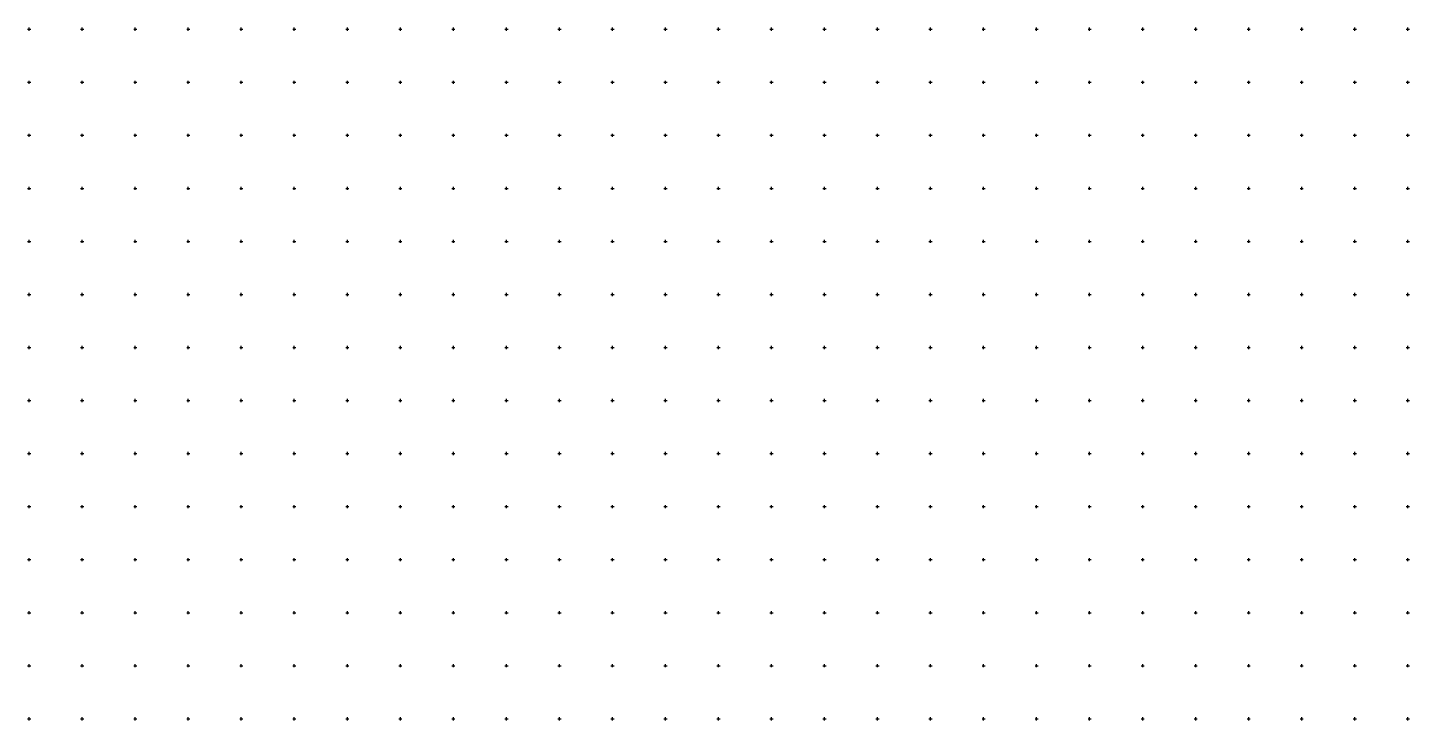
# Model space of a CAD drawing. Extents: x 542197 to 550482, y 1822129 to 1845893.
# Drawn here: x 544997 to 547603, y 1839997 to 1841303 of the extents above; entities that cross this region are included whole.
import ezdxf

# ---------------------------------------------------------------- set-up
doc = ezdxf.new("R2010")
doc.units = 0
doc.layers.add('Level 63', color=7, linetype='Continuous')

msp = doc.modelspace()

# ---------------------------------------------------------------- linework, layer by layer
at = {"layer": 'Level 63'}
for p, q in [((544997, 1841300), (545003, 1841300)), ((545000, 1841297), (545000, 1841303)), ((545097, 1841300), (545103, 1841300)), ((545100, 1841297), (545100, 1841303)), ((545197, 1841300), (545203, 1841300)), ((545200, 1841297), (545200, 1841303)), ((545297, 1841300), (545303, 1841300)), ((545300, 1841297), (545300, 1841303)), ((545397, 1841300), (545403, 1841300)), ((545400, 1841297), (545400, 1841303)), ((545497, 1841300), (545503, 1841300)), ((545500, 1841297), (545500, 1841303)), ((545597, 1841300), (545603, 1841300)), ((545600, 1841297), (545600, 1841303)), ((545697, 1841300), (545703, 1841300)), ((545700, 1841297), (545700, 1841303)), ((545797, 1841300), (545803, 1841300)), ((545800, 1841297), (545800, 1841303)), ((545897, 1841300), (545903, 1841300)), ((545900, 1841297), (545900, 1841303)), ((545997, 1841300), (546003, 1841300)), ((546000, 1841297), (546000, 1841303)), ((546097, 1841300), (546103, 1841300)), ((546100, 1841297), (546100, 1841303)), ((546197, 1841300), (546203, 1841300)), ((546200, 1841297), (546200, 1841303)), ((546297, 1841300), (546303, 1841300)), ((546300, 1841297), (546300, 1841303)), ((546397, 1841300), (546403, 1841300)), ((546400, 1841297), (546400, 1841303)), ((546497, 1841300), (546503, 1841300)), ((546500, 1841297), (546500, 1841303)), ((546597, 1841300), (546603, 1841300)), ((546600, 1841297), (546600, 1841303)), ((546697, 1841300), (546703, 1841300)), ((546700, 1841297), (546700, 1841303)), ((546797, 1841300), (546803, 1841300)), ((546800, 1841297), (546800, 1841303)), ((546897, 1841300), (546903, 1841300)), ((546900, 1841297), (546900, 1841303)), ((546997, 1841300), (547003, 1841300)), ((547000, 1841297), (547000, 1841303)), ((547097, 1841300), (547103, 1841300)), ((547100, 1841297), (547100, 1841303)), ((547197, 1841300), (547203, 1841300)), ((547200, 1841297), (547200, 1841303)), ((547297, 1841300), (547303, 1841300)), ((547300, 1841297), (547300, 1841303)), ((547397, 1841300), (547403, 1841300)), ((547400, 1841297), (547400, 1841303)), ((547497, 1841300), (547503, 1841300)), ((547500, 1841297), (547500, 1841303)), ((547597, 1841300), (547603, 1841300)), ((547600, 1841297), (547600, 1841303)), ((544997, 1841200), (545003, 1841200)), ((545000, 1841197), (545000, 1841203)), ((545097, 1841200), (545103, 1841200)), ((545100, 1841197), (545100, 1841203)), ((545197, 1841200), (545203, 1841200)), ((545200, 1841197), (545200, 1841203)), ((545297, 1841200), (545303, 1841200)), ((545300, 1841197), (545300, 1841203)), ((545397, 1841200), (545403, 1841200)), ((545400, 1841197), (545400, 1841203)), ((545497, 1841200), (545503, 1841200)), ((545500, 1841197), (545500, 1841203)), ((545597, 1841200), (545603, 1841200)), ((545600, 1841197), (545600, 1841203)), ((545697, 1841200), (545703, 1841200)), ((545700, 1841197), (545700, 1841203)), ((545797, 1841200), (545803, 1841200)), ((545800, 1841197), (545800, 1841203)), ((545897, 1841200), (545903, 1841200)), ((545900, 1841197), (545900, 1841203)), ((545997, 1841200), (546003, 1841200)), ((546000, 1841197), (546000, 1841203)), ((546097, 1841200), (546103, 1841200)), ((546100, 1841197), (546100, 1841203)), ((546197, 1841200), (546203, 1841200)), ((546200, 1841197), (546200, 1841203)), ((546297, 1841200), (546303, 1841200)), ((546300, 1841197), (546300, 1841203)), ((546397, 1841200), (546403, 1841200)), ((546400, 1841197), (546400, 1841203)), ((546497, 1841200), (546503, 1841200)), ((546500, 1841197), (546500, 1841203)), ((546597, 1841200), (546603, 1841200)), ((546600, 1841197), (546600, 1841203)), ((546697, 1841200), (546703, 1841200)), ((546700, 1841197), (546700, 1841203)), ((546797, 1841200), (546803, 1841200)), ((546800, 1841197), (546800, 1841203)), ((546897, 1841200), (546903, 1841200)), ((546900, 1841197), (546900, 1841203)), ((546997, 1841200), (547003, 1841200)), ((547000, 1841197), (547000, 1841203)), ((547097, 1841200), (547103, 1841200)), ((547100, 1841197), (547100, 1841203)), ((547197, 1841200), (547203, 1841200)), ((547200, 1841197), (547200, 1841203)), ((547297, 1841200), (547303, 1841200)), ((547300, 1841197), (547300, 1841203)), ((547397, 1841200), (547403, 1841200)), ((547400, 1841197), (547400, 1841203)), ((547497, 1841200), (547503, 1841200)), ((547500, 1841197), (547500, 1841203)), ((547597, 1841200), (547603, 1841200)), ((547600, 1841197), (547600, 1841203)), ((544997, 1841100), (545003, 1841100)), ((545000, 1841097), (545000, 1841103)), ((545097, 1841100), (545103, 1841100)), ((545100, 1841097), (545100, 1841103)), ((545197, 1841100), (545203, 1841100)), ((545200, 1841097), (545200, 1841103)), ((545297, 1841100), (545303, 1841100)), ((545300, 1841097), (545300, 1841103)), ((545397, 1841100), (545403, 1841100)), ((545400, 1841097), (545400, 1841103)), ((545497, 1841100), (545503, 1841100)), ((545500, 1841097), (545500, 1841103)), ((545597, 1841100), (545603, 1841100)), ((545600, 1841097), (545600, 1841103)), ((545697, 1841100), (545703, 1841100)), ((545700, 1841097), (545700, 1841103)), ((545797, 1841100), (545803, 1841100)), ((545800, 1841097), (545800, 1841103)), ((545897, 1841100), (545903, 1841100)), ((545900, 1841097), (545900, 1841103)), ((545997, 1841100), (546003, 1841100)), ((546000, 1841097), (546000, 1841103)), ((546097, 1841100), (546103, 1841100)), ((546100, 1841097), (546100, 1841103)), ((546197, 1841100), (546203, 1841100)), ((546200, 1841097), (546200, 1841103)), ((546297, 1841100), (546303, 1841100)), ((546300, 1841097), (546300, 1841103)), ((546397, 1841100), (546403, 1841100)), ((546400, 1841097), (546400, 1841103)), ((546497, 1841100), (546503, 1841100)), ((546500, 1841097), (546500, 1841103)), ((546597, 1841100), (546603, 1841100)), ((546600, 1841097), (546600, 1841103)), ((546697, 1841100), (546703, 1841100)), ((546700, 1841097), (546700, 1841103)), ((546797, 1841100), (546803, 1841100)), ((546800, 1841097), (546800, 1841103)), ((546897, 1841100), (546903, 1841100)), ((546900, 1841097), (546900, 1841103)), ((546997, 1841100), (547003, 1841100)), ((547000, 1841097), (547000, 1841103)), ((547097, 1841100), (547103, 1841100)), ((547100, 1841097), (547100, 1841103)), ((547197, 1841100), (547203, 1841100)), ((547200, 1841097), (547200, 1841103)), ((547297, 1841100), (547303, 1841100)), ((547300, 1841097), (547300, 1841103)), ((547397, 1841100), (547403, 1841100)), ((547400, 1841097), (547400, 1841103)), ((547497, 1841100), (547503, 1841100)), ((547500, 1841097), (547500, 1841103)), ((547597, 1841100), (547603, 1841100)), ((547600, 1841097), (547600, 1841103)), ((544997, 1841000), (545003, 1841000)), ((545000, 1840997), (545000, 1841003)), ((545097, 1841000), (545103, 1841000)), ((545100, 1840997), (545100, 1841003)), ((545197, 1841000), (545203, 1841000)), ((545200, 1840997), (545200, 1841003)), ((545297, 1841000), (545303, 1841000)), ((545300, 1840997), (545300, 1841003)), ((545397, 1841000), (545403, 1841000)), ((545400, 1840997), (545400, 1841003)), ((545497, 1841000), (545503, 1841000)), ((545500, 1840997), (545500, 1841003)), ((545597, 1841000), (545603, 1841000)), ((545600, 1840997), (545600, 1841003)), ((545697, 1841000), (545703, 1841000)), ((545700, 1840997), (545700, 1841003)), ((545797, 1841000), (545803, 1841000)), ((545800, 1840997), (545800, 1841003)), ((545897, 1841000), (545903, 1841000)), ((545900, 1840997), (545900, 1841003)), ((545997, 1841000), (546003, 1841000)), ((546000, 1840997), (546000, 1841003)), ((546097, 1841000), (546103, 1841000)), ((546100, 1840997), (546100, 1841003)), ((546197, 1841000), (546203, 1841000)), ((546200, 1840997), (546200, 1841003)), ((546297, 1841000), (546303, 1841000)), ((546300, 1840997), (546300, 1841003)), ((546397, 1841000), (546403, 1841000)), ((546400, 1840997), (546400, 1841003)), ((546497, 1841000), (546503, 1841000)), ((546500, 1840997), (546500, 1841003)), ((546597, 1841000), (546603, 1841000)), ((546600, 1840997), (546600, 1841003)), ((546697, 1841000), (546703, 1841000)), ((546700, 1840997), (546700, 1841003)), ((546797, 1841000), (546803, 1841000)), ((546800, 1840997), (546800, 1841003)), ((546897, 1841000), (546903, 1841000)), ((546900, 1840997), (546900, 1841003)), ((546997, 1841000), (547003, 1841000)), ((547000, 1840997), (547000, 1841003)), ((547097, 1841000), (547103, 1841000)), ((547100, 1840997), (547100, 1841003)), ((547197, 1841000), (547203, 1841000)), ((547200, 1840997), (547200, 1841003)), ((547297, 1841000), (547303, 1841000)), ((547300, 1840997), (547300, 1841003)), ((547397, 1841000), (547403, 1841000)), ((547400, 1840997), (547400, 1841003)), ((547497, 1841000), (547503, 1841000)), ((547500, 1840997), (547500, 1841003)), ((547597, 1841000), (547603, 1841000)), ((547600, 1840997), (547600, 1841003)), ((544997, 1840900), (545003, 1840900)), ((545000, 1840897), (545000, 1840903)), ((545097, 1840900), (545103, 1840900)), ((545100, 1840897), (545100, 1840903)), ((545197, 1840900), (545203, 1840900)), ((545200, 1840897), (545200, 1840903)), ((545297, 1840900), (545303, 1840900)), ((545300, 1840897), (545300, 1840903)), ((545397, 1840900), (545403, 1840900)), ((545400, 1840897), (545400, 1840903)), ((545497, 1840900), (545503, 1840900)), ((545500, 1840897), (545500, 1840903)), ((545597, 1840900), (545603, 1840900)), ((545600, 1840897), (545600, 1840903)), ((545697, 1840900), (545703, 1840900)), ((545700, 1840897), (545700, 1840903)), ((545797, 1840900), (545803, 1840900)), ((545800, 1840897), (545800, 1840903)), ((545897, 1840900), (545903, 1840900)), ((545900, 1840897), (545900, 1840903)), ((545997, 1840900), (546003, 1840900)), ((546000, 1840897), (546000, 1840903)), ((546097, 1840900), (546103, 1840900)), ((546100, 1840897), (546100, 1840903)), ((546197, 1840900), (546203, 1840900)), ((546200, 1840897), (546200, 1840903)), ((546297, 1840900), (546303, 1840900)), ((546300, 1840897), (546300, 1840903)), ((546397, 1840900), (546403, 1840900)), ((546400, 1840897), (546400, 1840903)), ((546497, 1840900), (546503, 1840900)), ((546500, 1840897), (546500, 1840903)), ((546597, 1840900), (546603, 1840900)), ((546600, 1840897), (546600, 1840903)), ((546697, 1840900), (546703, 1840900)), ((546700, 1840897), (546700, 1840903)), ((546797, 1840900), (546803, 1840900)), ((546800, 1840897), (546800, 1840903)), ((546897, 1840900), (546903, 1840900)), ((546900, 1840897), (546900, 1840903)), ((546997, 1840900), (547003, 1840900)), ((547000, 1840897), (547000, 1840903)), ((547097, 1840900), (547103, 1840900)), ((547100, 1840897), (547100, 1840903)), ((547197, 1840900), (547203, 1840900)), ((547200, 1840897), (547200, 1840903)), ((547297, 1840900), (547303, 1840900)), ((547300, 1840897), (547300, 1840903)), ((547397, 1840900), (547403, 1840900)), ((547400, 1840897), (547400, 1840903)), ((547497, 1840900), (547503, 1840900)), ((547500, 1840897), (547500, 1840903)), ((547597, 1840900), (547603, 1840900)), ((547600, 1840897), (547600, 1840903)), ((545000, 1840797), (545000, 1840803)), ((545100, 1840797), (545100, 1840803)), ((545200, 1840797), (545200, 1840803)), ((545300, 1840797), (545300, 1840803)), ((545400, 1840797), (545400, 1840803)), ((545500, 1840797), (545500, 1840803)), ((545600, 1840797), (545600, 1840803)), ((545700, 1840797), (545700, 1840803)), ((545800, 1840797), (545800, 1840803)), ((545900, 1840797), (545900, 1840803)), ((546000, 1840797), (546000, 1840803)), ((546100, 1840797), (546100, 1840803)), ((546200, 1840797), (546200, 1840803)), ((546300, 1840797), (546300, 1840803)), ((546400, 1840797), (546400, 1840803)), ((546500, 1840797), (546500, 1840803)), ((546600, 1840797), (546600, 1840803)), ((546700, 1840797), (546700, 1840803)), ((546800, 1840797), (546800, 1840803)), ((546900, 1840797), (546900, 1840803)), ((547000, 1840797), (547000, 1840803)), ((547100, 1840797), (547100, 1840803)), ((547200, 1840797), (547200, 1840803)), ((547300, 1840797), (547300, 1840803)), ((547400, 1840797), (547400, 1840803)), ((547500, 1840797), (547500, 1840803)), ((547600, 1840797), (547600, 1840803)), ((544997, 1840800), (545003, 1840800)), ((545097, 1840800), (545103, 1840800)), ((545197, 1840800), (545203, 1840800)), ((545297, 1840800), (545303, 1840800)), ((545397, 1840800), (545403, 1840800)), ((545497, 1840800), (545503, 1840800)), ((545597, 1840800), (545603, 1840800)), ((545697, 1840800), (545703, 1840800)), ((545797, 1840800), (545803, 1840800)), ((545897, 1840800), (545903, 1840800)), ((545997, 1840800), (546003, 1840800)), ((546097, 1840800), (546103, 1840800)), ((546197, 1840800), (546203, 1840800)), ((546297, 1840800), (546303, 1840800)), ((546397, 1840800), (546403, 1840800)), ((546497, 1840800), (546503, 1840800)), ((546597, 1840800), (546603, 1840800)), ((546697, 1840800), (546703, 1840800)), ((546797, 1840800), (546803, 1840800)), ((546897, 1840800), (546903, 1840800)), ((546997, 1840800), (547003, 1840800)), ((547097, 1840800), (547103, 1840800)), ((547197, 1840800), (547203, 1840800)), ((547297, 1840800), (547303, 1840800)), ((547397, 1840800), (547403, 1840800)), ((547497, 1840800), (547503, 1840800)), ((547597, 1840800), (547603, 1840800)), ((544997, 1840700), (545003, 1840700)), ((545000, 1840697), (545000, 1840703)), ((545097, 1840700), (545103, 1840700)), ((545100, 1840697), (545100, 1840703)), ((545197, 1840700), (545203, 1840700)), ((545200, 1840697), (545200, 1840703)), ((545297, 1840700), (545303, 1840700)), ((545300, 1840697), (545300, 1840703)), ((545397, 1840700), (545403, 1840700)), ((545400, 1840697), (545400, 1840703)), ((545497, 1840700), (545503, 1840700)), ((545500, 1840697), (545500, 1840703)), ((545597, 1840700), (545603, 1840700)), ((545600, 1840697), (545600, 1840703)), ((545697, 1840700), (545703, 1840700)), ((545700, 1840697), (545700, 1840703)), ((545797, 1840700), (545803, 1840700)), ((545800, 1840697), (545800, 1840703)), ((545897, 1840700), (545903, 1840700)), ((545900, 1840697), (545900, 1840703)), ((545997, 1840700), (546003, 1840700)), ((546000, 1840697), (546000, 1840703)), ((546097, 1840700), (546103, 1840700)), ((546100, 1840697), (546100, 1840703)), ((546197, 1840700), (546203, 1840700)), ((546200, 1840697), (546200, 1840703)), ((546297, 1840700), (546303, 1840700)), ((546300, 1840697), (546300, 1840703)), ((546397, 1840700), (546403, 1840700)), ((546400, 1840697), (546400, 1840703)), ((546497, 1840700), (546503, 1840700)), ((546500, 1840697), (546500, 1840703)), ((546597, 1840700), (546603, 1840700)), ((546600, 1840697), (546600, 1840703)), ((546697, 1840700), (546703, 1840700)), ((546700, 1840697), (546700, 1840703)), ((546797, 1840700), (546803, 1840700)), ((546800, 1840697), (546800, 1840703)), ((546897, 1840700), (546903, 1840700)), ((546900, 1840697), (546900, 1840703)), ((546997, 1840700), (547003, 1840700)), ((547000, 1840697), (547000, 1840703)), ((547097, 1840700), (547103, 1840700)), ((547100, 1840697), (547100, 1840703)), ((547197, 1840700), (547203, 1840700)), ((547200, 1840697), (547200, 1840703)), ((547297, 1840700), (547303, 1840700)), ((547300, 1840697), (547300, 1840703)), ((547397, 1840700), (547403, 1840700)), ((547400, 1840697), (547400, 1840703)), ((547497, 1840700), (547503, 1840700)), ((547500, 1840697), (547500, 1840703)), ((547597, 1840700), (547603, 1840700)), ((547600, 1840697), (547600, 1840703)), ((544997, 1840600), (545003, 1840600)), ((545000, 1840597), (545000, 1840603)), ((545097, 1840600), (545103, 1840600)), ((545100, 1840597), (545100, 1840603)), ((545197, 1840600), (545203, 1840600)), ((545200, 1840597), (545200, 1840603)), ((545297, 1840600), (545303, 1840600)), ((545300, 1840597), (545300, 1840603)), ((545397, 1840600), (545403, 1840600)), ((545400, 1840597), (545400, 1840603)), ((545497, 1840600), (545503, 1840600)), ((545500, 1840597), (545500, 1840603)), ((545597, 1840600), (545603, 1840600)), ((545600, 1840597), (545600, 1840603)), ((545697, 1840600), (545703, 1840600)), ((545700, 1840597), (545700, 1840603)), ((545797, 1840600), (545803, 1840600)), ((545800, 1840597), (545800, 1840603)), ((545897, 1840600), (545903, 1840600)), ((545900, 1840597), (545900, 1840603)), ((545997, 1840600), (546003, 1840600)), ((546000, 1840597), (546000, 1840603)), ((546097, 1840600), (546103, 1840600)), ((546100, 1840597), (546100, 1840603)), ((546197, 1840600), (546203, 1840600)), ((546200, 1840597), (546200, 1840603)), ((546297, 1840600), (546303, 1840600)), ((546300, 1840597), (546300, 1840603)), ((546397, 1840600), (546403, 1840600)), ((546400, 1840597), (546400, 1840603)), ((546497, 1840600), (546503, 1840600)), ((546500, 1840597), (546500, 1840603)), ((546597, 1840600), (546603, 1840600)), ((546600, 1840597), (546600, 1840603)), ((546697, 1840600), (546703, 1840600)), ((546700, 1840597), (546700, 1840603)), ((546797, 1840600), (546803, 1840600)), ((546800, 1840597), (546800, 1840603)), ((546897, 1840600), (546903, 1840600)), ((546900, 1840597), (546900, 1840603)), ((546997, 1840600), (547003, 1840600)), ((547000, 1840597), (547000, 1840603)), ((547097, 1840600), (547103, 1840600)), ((547100, 1840597), (547100, 1840603)), ((547197, 1840600), (547203, 1840600)), ((547200, 1840597), (547200, 1840603)), ((547297, 1840600), (547303, 1840600)), ((547300, 1840597), (547300, 1840603)), ((547397, 1840600), (547403, 1840600)), ((547400, 1840597), (547400, 1840603)), ((547497, 1840600), (547503, 1840600)), ((547500, 1840597), (547500, 1840603)), ((547597, 1840600), (547603, 1840600)), ((547600, 1840597), (547600, 1840603)), ((544997, 1840500), (545003, 1840500)), ((545000, 1840497), (545000, 1840503)), ((545097, 1840500), (545103, 1840500)), ((545100, 1840497), (545100, 1840503)), ((545197, 1840500), (545203, 1840500)), ((545200, 1840497), (545200, 1840503)), ((545297, 1840500), (545303, 1840500)), ((545300, 1840497), (545300, 1840503)), ((545397, 1840500), (545403, 1840500)), ((545400, 1840497), (545400, 1840503)), ((545497, 1840500), (545503, 1840500)), ((545500, 1840497), (545500, 1840503)), ((545597, 1840500), (545603, 1840500)), ((545600, 1840497), (545600, 1840503)), ((545697, 1840500), (545703, 1840500)), ((545700, 1840497), (545700, 1840503)), ((545797, 1840500), (545803, 1840500)), ((545800, 1840497), (545800, 1840503)), ((545897, 1840500), (545903, 1840500)), ((545900, 1840497), (545900, 1840503)), ((545997, 1840500), (546003, 1840500)), ((546000, 1840497), (546000, 1840503)), ((546097, 1840500), (546103, 1840500)), ((546100, 1840497), (546100, 1840503)), ((546197, 1840500), (546203, 1840500)), ((546200, 1840497), (546200, 1840503)), ((546297, 1840500), (546303, 1840500)), ((546300, 1840497), (546300, 1840503)), ((546397, 1840500), (546403, 1840500)), ((546400, 1840497), (546400, 1840503)), ((546497, 1840500), (546503, 1840500)), ((546500, 1840497), (546500, 1840503)), ((546597, 1840500), (546603, 1840500)), ((546600, 1840497), (546600, 1840503)), ((546697, 1840500), (546703, 1840500)), ((546700, 1840497), (546700, 1840503)), ((546797, 1840500), (546803, 1840500)), ((546800, 1840497), (546800, 1840503)), ((546897, 1840500), (546903, 1840500)), ((546900, 1840497), (546900, 1840503)), ((546997, 1840500), (547003, 1840500)), ((547000, 1840497), (547000, 1840503)), ((547097, 1840500), (547103, 1840500)), ((547100, 1840497), (547100, 1840503)), ((547197, 1840500), (547203, 1840500)), ((547200, 1840497), (547200, 1840503)), ((547297, 1840500), (547303, 1840500)), ((547300, 1840497), (547300, 1840503)), ((547397, 1840500), (547403, 1840500)), ((547400, 1840497), (547400, 1840503)), ((547497, 1840500), (547503, 1840500)), ((547500, 1840497), (547500, 1840503)), ((547597, 1840500), (547603, 1840500)), ((547600, 1840497), (547600, 1840503)), ((544997, 1840400), (545003, 1840400)), ((545000, 1840397), (545000, 1840403)), ((545097, 1840400), (545103, 1840400)), ((545100, 1840397), (545100, 1840403)), ((545197, 1840400), (545203, 1840400)), ((545200, 1840397), (545200, 1840403)), ((545297, 1840400), (545303, 1840400)), ((545300, 1840397), (545300, 1840403)), ((545397, 1840400), (545403, 1840400)), ((545400, 1840397), (545400, 1840403)), ((545497, 1840400), (545503, 1840400)), ((545500, 1840397), (545500, 1840403)), ((545597, 1840400), (545603, 1840400)), ((545600, 1840397), (545600, 1840403)), ((545697, 1840400), (545703, 1840400)), ((545700, 1840397), (545700, 1840403)), ((545797, 1840400), (545803, 1840400)), ((545800, 1840397), (545800, 1840403)), ((545897, 1840400), (545903, 1840400)), ((545900, 1840397), (545900, 1840403)), ((545997, 1840400), (546003, 1840400)), ((546000, 1840397), (546000, 1840403)), ((546097, 1840400), (546103, 1840400)), ((546100, 1840397), (546100, 1840403)), ((546197, 1840400), (546203, 1840400)), ((546200, 1840397), (546200, 1840403)), ((546297, 1840400), (546303, 1840400)), ((546300, 1840397), (546300, 1840403)), ((546397, 1840400), (546403, 1840400)), ((546400, 1840397), (546400, 1840403)), ((546497, 1840400), (546503, 1840400)), ((546500, 1840397), (546500, 1840403)), ((546597, 1840400), (546603, 1840400)), ((546600, 1840397), (546600, 1840403)), ((546697, 1840400), (546703, 1840400)), ((546700, 1840397), (546700, 1840403)), ((546797, 1840400), (546803, 1840400)), ((546800, 1840397), (546800, 1840403)), ((546897, 1840400), (546903, 1840400)), ((546900, 1840397), (546900, 1840403)), ((546997, 1840400), (547003, 1840400)), ((547000, 1840397), (547000, 1840403)), ((547097, 1840400), (547103, 1840400)), ((547100, 1840397), (547100, 1840403)), ((547197, 1840400), (547203, 1840400)), ((547200, 1840397), (547200, 1840403)), ((547297, 1840400), (547303, 1840400)), ((547300, 1840397), (547300, 1840403)), ((547397, 1840400), (547403, 1840400)), ((547400, 1840397), (547400, 1840403)), ((547497, 1840400), (547503, 1840400)), ((547500, 1840397), (547500, 1840403)), ((547597, 1840400), (547603, 1840400)), ((547600, 1840397), (547600, 1840403)), ((544997, 1840300), (545003, 1840300)), ((545000, 1840297), (545000, 1840303)), ((545097, 1840300), (545103, 1840300)), ((545100, 1840297), (545100, 1840303)), ((545197, 1840300), (545203, 1840300)), ((545200, 1840297), (545200, 1840303)), ((545297, 1840300), (545303, 1840300)), ((545300, 1840297), (545300, 1840303)), ((545397, 1840300), (545403, 1840300)), ((545400, 1840297), (545400, 1840303)), ((545497, 1840300), (545503, 1840300)), ((545500, 1840297), (545500, 1840303)), ((545597, 1840300), (545603, 1840300)), ((545600, 1840297), (545600, 1840303)), ((545697, 1840300), (545703, 1840300)), ((545700, 1840297), (545700, 1840303)), ((545797, 1840300), (545803, 1840300)), ((545800, 1840297), (545800, 1840303)), ((545897, 1840300), (545903, 1840300)), ((545900, 1840297), (545900, 1840303)), ((545997, 1840300), (546003, 1840300)), ((546000, 1840297), (546000, 1840303)), ((546097, 1840300), (546103, 1840300)), ((546100, 1840297), (546100, 1840303)), ((546197, 1840300), (546203, 1840300)), ((546200, 1840297), (546200, 1840303)), ((546297, 1840300), (546303, 1840300)), ((546300, 1840297), (546300, 1840303)), ((546397, 1840300), (546403, 1840300)), ((546400, 1840297), (546400, 1840303)), ((546497, 1840300), (546503, 1840300)), ((546500, 1840297), (546500, 1840303)), ((546597, 1840300), (546603, 1840300)), ((546600, 1840297), (546600, 1840303)), ((546697, 1840300), (546703, 1840300)), ((546700, 1840297), (546700, 1840303)), ((546797, 1840300), (546803, 1840300)), ((546800, 1840297), (546800, 1840303)), ((546897, 1840300), (546903, 1840300)), ((546900, 1840297), (546900, 1840303)), ((546997, 1840300), (547003, 1840300)), ((547000, 1840297), (547000, 1840303)), ((547097, 1840300), (547103, 1840300)), ((547100, 1840297), (547100, 1840303)), ((547197, 1840300), (547203, 1840300)), ((547200, 1840297), (547200, 1840303)), ((547297, 1840300), (547303, 1840300)), ((547300, 1840297), (547300, 1840303)), ((547397, 1840300), (547403, 1840300)), ((547400, 1840297), (547400, 1840303)), ((547497, 1840300), (547503, 1840300)), ((547500, 1840297), (547500, 1840303)), ((547597, 1840300), (547603, 1840300)), ((547600, 1840297), (547600, 1840303)), ((545000, 1840197), (545000, 1840203)), ((545100, 1840197), (545100, 1840203)), ((545200, 1840197), (545200, 1840203)), ((545300, 1840197), (545300, 1840203)), ((545400, 1840197), (545400, 1840203)), ((545500, 1840197), (545500, 1840203)), ((545600, 1840197), (545600, 1840203)), ((545700, 1840197), (545700, 1840203)), ((545800, 1840197), (545800, 1840203)), ((545900, 1840197), (545900, 1840203)), ((546000, 1840197), (546000, 1840203)), ((546100, 1840197), (546100, 1840203)), ((546200, 1840197), (546200, 1840203)), ((546300, 1840197), (546300, 1840203)), ((546400, 1840197), (546400, 1840203)), ((546500, 1840197), (546500, 1840203)), ((546600, 1840197), (546600, 1840203)), ((546700, 1840197), (546700, 1840203)), ((546800, 1840197), (546800, 1840203)), ((546900, 1840197), (546900, 1840203)), ((547000, 1840197), (547000, 1840203)), ((547100, 1840197), (547100, 1840203)), ((547200, 1840197), (547200, 1840203)), ((547300, 1840197), (547300, 1840203)), ((547400, 1840197), (547400, 1840203)), ((547500, 1840197), (547500, 1840203)), ((547600, 1840197), (547600, 1840203)), ((544997, 1840200), (545003, 1840200)), ((545097, 1840200), (545103, 1840200)), ((545197, 1840200), (545203, 1840200)), ((545297, 1840200), (545303, 1840200)), ((545397, 1840200), (545403, 1840200)), ((545497, 1840200), (545503, 1840200)), ((545597, 1840200), (545603, 1840200)), ((545697, 1840200), (545703, 1840200)), ((545797, 1840200), (545803, 1840200)), ((545897, 1840200), (545903, 1840200)), ((545997, 1840200), (546003, 1840200)), ((546097, 1840200), (546103, 1840200)), ((546197, 1840200), (546203, 1840200)), ((546297, 1840200), (546303, 1840200)), ((546397, 1840200), (546403, 1840200)), ((546497, 1840200), (546503, 1840200)), ((546597, 1840200), (546603, 1840200)), ((546697, 1840200), (546703, 1840200)), ((546797, 1840200), (546803, 1840200)), ((546897, 1840200), (546903, 1840200)), ((546997, 1840200), (547003, 1840200)), ((547097, 1840200), (547103, 1840200)), ((547197, 1840200), (547203, 1840200)), ((547297, 1840200), (547303, 1840200)), ((547397, 1840200), (547403, 1840200)), ((547497, 1840200), (547503, 1840200)), ((547597, 1840200), (547603, 1840200)), ((544997, 1840100), (545003, 1840100)), ((545000, 1840097), (545000, 1840103)), ((545097, 1840100), (545103, 1840100)), ((545100, 1840097), (545100, 1840103)), ((545197, 1840100), (545203, 1840100)), ((545200, 1840097), (545200, 1840103)), ((545297, 1840100), (545303, 1840100)), ((545300, 1840097), (545300, 1840103)), ((545397, 1840100), (545403, 1840100)), ((545400, 1840097), (545400, 1840103)), ((545497, 1840100), (545503, 1840100)), ((545500, 1840097), (545500, 1840103)), ((545597, 1840100), (545603, 1840100)), ((545600, 1840097), (545600, 1840103)), ((545697, 1840100), (545703, 1840100)), ((545700, 1840097), (545700, 1840103)), ((545797, 1840100), (545803, 1840100)), ((545800, 1840097), (545800, 1840103)), ((545897, 1840100), (545903, 1840100)), ((545900, 1840097), (545900, 1840103)), ((545997, 1840100), (546003, 1840100)), ((546000, 1840097), (546000, 1840103)), ((546097, 1840100), (546103, 1840100)), ((546100, 1840097), (546100, 1840103)), ((546197, 1840100), (546203, 1840100)), ((546200, 1840097), (546200, 1840103)), ((546297, 1840100), (546303, 1840100)), ((546300, 1840097), (546300, 1840103)), ((546397, 1840100), (546403, 1840100)), ((546400, 1840097), (546400, 1840103)), ((546497, 1840100), (546503, 1840100)), ((546500, 1840097), (546500, 1840103)), ((546597, 1840100), (546603, 1840100)), ((546600, 1840097), (546600, 1840103)), ((546697, 1840100), (546703, 1840100)), ((546700, 1840097), (546700, 1840103)), ((546797, 1840100), (546803, 1840100)), ((546800, 1840097), (546800, 1840103)), ((546897, 1840100), (546903, 1840100)), ((546900, 1840097), (546900, 1840103)), ((546997, 1840100), (547003, 1840100)), ((547000, 1840097), (547000, 1840103)), ((547097, 1840100), (547103, 1840100)), ((547100, 1840097), (547100, 1840103)), ((547197, 1840100), (547203, 1840100)), ((547200, 1840097), (547200, 1840103)), ((547297, 1840100), (547303, 1840100)), ((547300, 1840097), (547300, 1840103)), ((547397, 1840100), (547403, 1840100)), ((547400, 1840097), (547400, 1840103)), ((547497, 1840100), (547503, 1840100)), ((547500, 1840097), (547500, 1840103)), ((547597, 1840100), (547603, 1840100)), ((547600, 1840097), (547600, 1840103)), ((544997, 1840000), (545003, 1840000)), ((545000, 1839997), (545000, 1840003)), ((545097, 1840000), (545103, 1840000)), ((545100, 1839997), (545100, 1840003)), ((545197, 1840000), (545203, 1840000)), ((545200, 1839997), (545200, 1840003)), ((545297, 1840000), (545303, 1840000)), ((545300, 1839997), (545300, 1840003)), ((545397, 1840000), (545403, 1840000)), ((545400, 1839997), (545400, 1840003)), ((545497, 1840000), (545503, 1840000)), ((545500, 1839997), (545500, 1840003)), ((545597, 1840000), (545603, 1840000)), ((545600, 1839997), (545600, 1840003)), ((545697, 1840000), (545703, 1840000)), ((545700, 1839997), (545700, 1840003)), ((545797, 1840000), (545803, 1840000)), ((545800, 1839997), (545800, 1840003)), ((545897, 1840000), (545903, 1840000)), ((545900, 1839997), (545900, 1840003)), ((545997, 1840000), (546003, 1840000)), ((546000, 1839997), (546000, 1840003)), ((546097, 1840000), (546103, 1840000)), ((546100, 1839997), (546100, 1840003)), ((546197, 1840000), (546203, 1840000)), ((546200, 1839997), (546200, 1840003)), ((546297, 1840000), (546303, 1840000)), ((546300, 1839997), (546300, 1840003)), ((546397, 1840000), (546403, 1840000)), ((546400, 1839997), (546400, 1840003)), ((546497, 1840000), (546503, 1840000)), ((546500, 1839997), (546500, 1840003)), ((546597, 1840000), (546603, 1840000)), ((546600, 1839997), (546600, 1840003)), ((546697, 1840000), (546703, 1840000)), ((546700, 1839997), (546700, 1840003)), ((546797, 1840000), (546803, 1840000)), ((546800, 1839997), (546800, 1840003)), ((546897, 1840000), (546903, 1840000)), ((546900, 1839997), (546900, 1840003)), ((546997, 1840000), (547003, 1840000)), ((547000, 1839997), (547000, 1840003)), ((547097, 1840000), (547103, 1840000)), ((547100, 1839997), (547100, 1840003)), ((547197, 1840000), (547203, 1840000)), ((547200, 1839997), (547200, 1840003)), ((547297, 1840000), (547303, 1840000)), ((547300, 1839997), (547300, 1840003)), ((547397, 1840000), (547403, 1840000)), ((547400, 1839997), (547400, 1840003)), ((547497, 1840000), (547503, 1840000)), ((547500, 1839997), (547500, 1840003)), ((547597, 1840000), (547603, 1840000)), ((547600, 1839997), (547600, 1840003))]:
    msp.add_line(p, q, dxfattribs=at)

doc.saveas('drawing.dxf')
